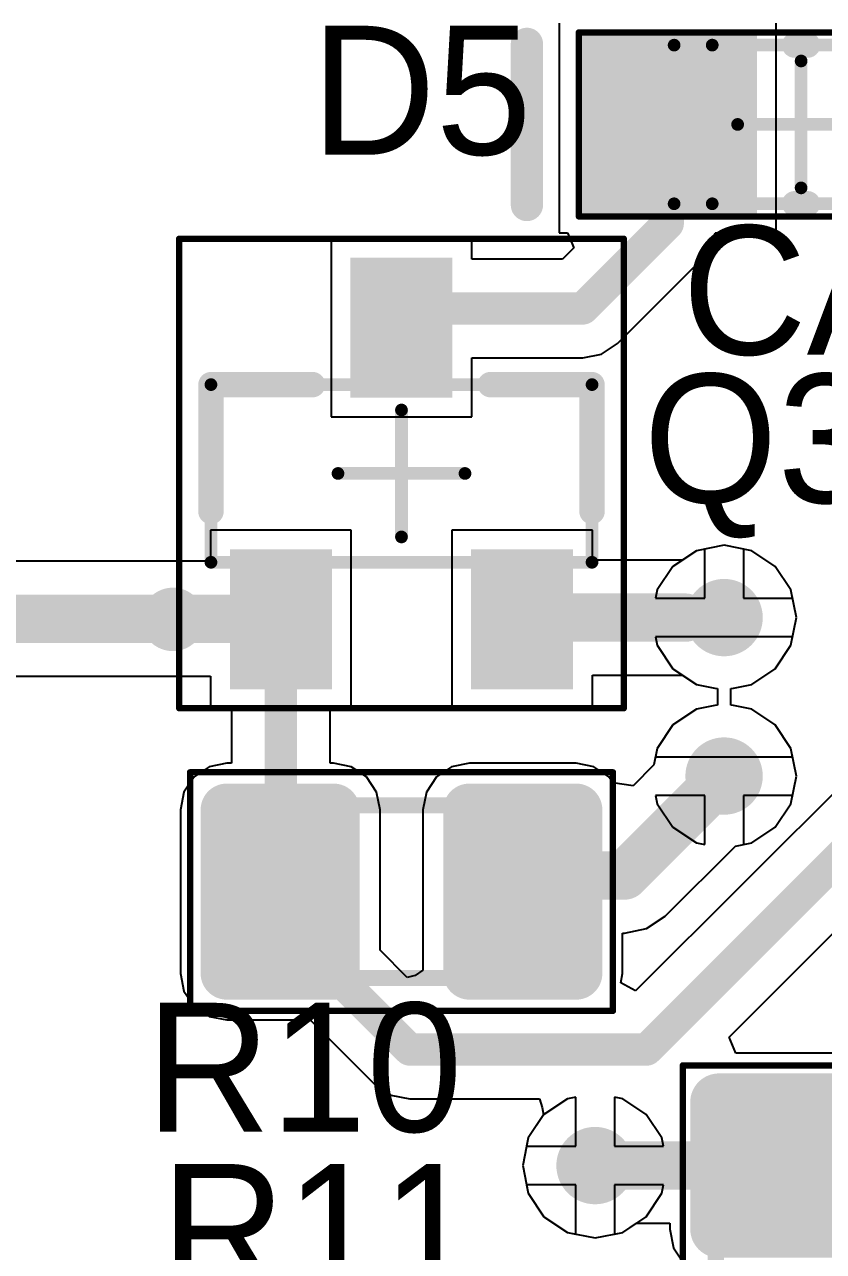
# Model space of a CAD drawing. Header units: millimetres. Extents: x 0 to 3.1, y 0 to 2.57.
# Drawn here: x 0.8342 to 1.0818, y 0.9058 to 1.2864 of the extents above; entities that cross this region are included whole.
import ezdxf

# ---------------------------------------------------------------- set-up
doc = ezdxf.new("R2010")
doc.units = ezdxf.units.MM
doc.header["$MEASUREMENT"] = 0
for name, color, linetype in [('BottomLayer', 5, 'Continuous'), ('Mechanical13', 56, 'Continuous'), ('Mechanical15', 56, 'Continuous'), ('Mechanical4', 56, 'Continuous'), ('MultiLayer', 9, 'Continuous'), ('TopLayer', 1, 'Continuous'), ('TopOverlay', 2, 'Continuous'), ('TopPaste', 8, 'Continuous'), ('TopSolder', 216, 'Continuous'), ('ViaHoleLayer', 16, 'Continuous')]:
    doc.layers.add(name, color=color, linetype=linetype)

# ---------------------------------------------------------------- blocks, each defined once
blk = doc.blocks.new('RESC2012X60N_7')
at = {"layer": 'Mechanical15', "const_width": 0.00197}
for points in [[(0.06555, 0.03701), (-0.06555, 0.03701)], [(-0.06555, 0.03701), (-0.06555, -0.03701)], [(0.06555, 0.03701), (0.06555, -0.03701)], [(0.06555, -0.03701), (-0.06555, -0.03701)]]:
    blk.add_lwpolyline(points, dxfattribs=at)
at = {"layer": 'Mechanical15', "const_width": 0.000984}
for points in [[(-0.06604, 0.03701, 1), (-0.06506, 0.03701, 1)], [(-0.06604, 0.03701, 1), (-0.06506, 0.03701, 1)], [(0.06506, 0.03701, 1), (0.06604, 0.03701, 1)], [(0.06506, 0.03701, 1), (0.06604, 0.03701, 1)], [(-0.06604, -0.03701, 1), (-0.06506, -0.03701, 1)], [(-0.06604, -0.03701, 1), (-0.06506, -0.03701, 1)], [(0.06506, -0.03701, 1), (0.06604, -0.03701, 1)], [(0.06506, -0.03701, 1), (0.06604, -0.03701, 1)]]:
    blk.add_lwpolyline(points, format="xyb", close=True, dxfattribs=at)
at = {"layer": 'Mechanical4', "const_width": 0.005}
for points in [[(0.04134, 0.02677), (-0.04134, 0.02677)], [(-0.04134, 0.02677), (-0.04134, -0.02677)], [(0.04134, 0.02677), (-0.04134, 0.02677)], [(-0.04134, 0.02677), (-0.04134, -0.02677)], [(0.04134, 0.02677), (0.04134, -0.02677)], [(0.04134, 0.02677), (0.04134, -0.02677)], [(0.04134, -0.02677), (-0.04134, -0.02677)], [(0.04134, -0.02677), (-0.04134, -0.02677)]]:
    blk.add_lwpolyline(points, dxfattribs=at)
at = {"layer": 'Mechanical4', "const_width": 0.0025}
for points in [[(-0.04259, 0.02677, 1), (-0.04009, 0.02677, 1)], [(-0.04259, 0.02677, 1), (-0.04009, 0.02677, 1)], [(-0.04259, 0.02677, 1), (-0.04009, 0.02677, 1)], [(-0.04259, 0.02677, 1), (-0.04009, 0.02677, 1)], [(0.04009, 0.02677, 1), (0.04259, 0.02677, 1)], [(0.04009, 0.02677, 1), (0.04259, 0.02677, 1)], [(0.04009, 0.02677, 1), (0.04259, 0.02677, 1)], [(0.04009, 0.02677, 1), (0.04259, 0.02677, 1)], [(-0.04259, -0.02677, 1), (-0.04009, -0.02677, 1)], [(-0.04259, -0.02677, 1), (-0.04009, -0.02677, 1)], [(-0.04259, -0.02677, 1), (-0.04009, -0.02677, 1)], [(-0.04259, -0.02677, 1), (-0.04009, -0.02677, 1)], [(0.04009, -0.02677, 1), (0.04259, -0.02677, 1)], [(0.04009, -0.02677, 1), (0.04259, -0.02677, 1)], [(0.04009, -0.02677, 1), (0.04259, -0.02677, 1)], [(0.04009, -0.02677, 1), (0.04259, -0.02677, 1)]]:
    blk.add_lwpolyline(points, format="xyb", close=True, dxfattribs=at)
at = {"layer": 'TopLayer', "const_width": 0.00413}
for points in [[(-0.0562, 0.02539, 1), (-0.05207, 0.02539, 1)], [(-0.02313, 0.02539, 1), (-0.019, 0.02539, 1)], [(0.019, 0.02539, 1), (0.02313, 0.02539, 1)], [(0.05207, 0.02539, 1), (0.0562, 0.02539, 1)], [(-0.0562, -0.02539, 1), (-0.05207, -0.02539, 1)], [(-0.02313, -0.02539, 1), (-0.019, -0.02539, 1)], [(0.019, -0.02539, 1), (0.02313, -0.02539, 1)], [(0.05207, -0.02539, 1), (0.0562, -0.02539, 1)]]:
    blk.add_lwpolyline(points, format="xyb", close=True, dxfattribs=at)
at = {"layer": 'TopLayer'}
for points in [[(-0.05413, -0.02953), (-0.02106, -0.02953), (-0.05413, 0.02953), (-0.02106, 0.02953)], [(0.02106, -0.02953), (0.05413, -0.02953), (0.02106, 0.02953), (0.05413, 0.02953)], [(-0.05827, -0.02539), (-0.01693, -0.02539), (-0.05827, 0.02539), (-0.01693, 0.02539)], [(0.01693, -0.02539), (0.05827, -0.02539), (0.01693, 0.02539), (0.05827, 0.02539)]]:
    blk.add_solid(points, dxfattribs=at)
at = {"layer": 'TopOverlay', "const_width": 0.005}
for points in [[(0.00669, 0.02677), (-0.00669, 0.02677)], [(0.00669, -0.02677), (-0.00669, -0.02677)]]:
    blk.add_lwpolyline(points, dxfattribs=at)
at = {"layer": 'TopOverlay', "const_width": 0.0025}
for points in [[(-0.00794, 0.02677, 1), (-0.00544, 0.02677, 1)], [(0.00544, 0.02677, 1), (0.00794, 0.02677, 1)], [(-0.00794, -0.02677, 1), (-0.00544, -0.02677, 1)], [(0.00544, -0.02677, 1), (0.00794, -0.02677, 1)]]:
    blk.add_lwpolyline(points, format="xyb", close=True, dxfattribs=at)
at = {"layer": 'TopPaste', "const_width": 0.00413}
for points in [[(-0.0562, 0.02539, 1), (-0.05207, 0.02539, 1)], [(-0.02313, 0.02539, 1), (-0.019, 0.02539, 1)], [(0.019, 0.02539, 1), (0.02313, 0.02539, 1)], [(0.05207, 0.02539, 1), (0.0562, 0.02539, 1)], [(-0.0562, -0.02539, 1), (-0.05207, -0.02539, 1)], [(-0.02313, -0.02539, 1), (-0.019, -0.02539, 1)], [(0.019, -0.02539, 1), (0.02313, -0.02539, 1)], [(0.05207, -0.02539, 1), (0.0562, -0.02539, 1)]]:
    blk.add_lwpolyline(points, format="xyb", close=True, dxfattribs=at)
at = {"layer": 'TopPaste'}
for points in [[(-0.05413, -0.02953), (-0.02106, -0.02953), (-0.05413, 0.02953), (-0.02106, 0.02953)], [(0.02106, -0.02953), (0.05413, -0.02953), (0.02106, 0.02953), (0.05413, 0.02953)], [(-0.05827, -0.02539), (-0.01693, -0.02539), (-0.05827, 0.02539), (-0.01693, 0.02539)], [(0.01693, -0.02539), (0.05827, -0.02539), (0.01693, 0.02539), (0.05827, 0.02539)]]:
    blk.add_solid(points, dxfattribs=at)
at = {"layer": 'TopSolder', "const_width": 0.00813}
for points in [[(-0.0582, 0.02539, 1), (-0.05007, 0.02539, 1)], [(-0.02513, 0.02539, 1), (-0.017, 0.02539, 1)], [(0.017, 0.02539, 1), (0.02513, 0.02539, 1)], [(0.05007, 0.02539, 1), (0.0582, 0.02539, 1)], [(-0.0582, -0.02539, 1), (-0.05007, -0.02539, 1)], [(-0.02513, -0.02539, 1), (-0.017, -0.02539, 1)], [(0.017, -0.02539, 1), (0.02513, -0.02539, 1)], [(0.05007, -0.02539, 1), (0.0582, -0.02539, 1)]]:
    blk.add_lwpolyline(points, format="xyb", close=True, dxfattribs=at)
at = {"layer": 'TopSolder'}
for points in [[(-0.05413, -0.03353), (-0.02106, -0.03353), (-0.05413, 0.03353), (-0.02106, 0.03353)], [(0.02106, -0.03353), (0.05413, -0.03353), (0.02106, 0.03353), (0.05413, 0.03353)], [(-0.06227, -0.02539), (-0.01293, -0.02539), (-0.06227, 0.02539), (-0.01293, 0.02539)], [(0.01293, -0.02539), (0.06227, -0.02539), (0.01293, 0.02539), (0.06227, 0.02539)]]:
    blk.add_solid(points, dxfattribs=at)
blk = doc.blocks.new('SOT23_3_30')
at = {"layer": 'Mechanical13', "const_width": 0.00394}
for points in [[(-0.02756, 0.05906), (-0.02756, -0.05906)], [(-0.02756, 0.05906), (0.02756, 0.05906)], [(0.02756, 0.05906), (0.02756, -0.05906)], [(-0.02756, -0.05906), (0.02756, -0.05906)]]:
    blk.add_lwpolyline(points, dxfattribs=at)
at = {"layer": 'Mechanical13', "const_width": 0.00197}
for points in [[(-0.02854, 0.05906, 1), (-0.02657, 0.05906, 1)], [(-0.02854, 0.05906, 1), (-0.02657, 0.05906, 1)], [(0.02657, 0.05906, 1), (0.02854, 0.05906, 1)], [(0.02657, 0.05906, 1), (0.02854, 0.05906, 1)], [(-0.02854, -0.05906, 1), (-0.02657, -0.05906, 1)], [(-0.02854, -0.05906, 1), (-0.02657, -0.05906, 1)], [(0.02657, -0.05906, 1), (0.02854, -0.05906, 1)], [(0.02657, -0.05906, 1), (0.02854, -0.05906, 1)]]:
    blk.add_lwpolyline(points, format="xyb", close=True, dxfattribs=at)
at = {"layer": 'Mechanical15'}
for points, const_width in [([(-0.07283, 0.0689), (-0.07283, -0.0689)], 0.00197), ([(-0.07283, 0.0689), (0.07283, 0.0689)], 0.00197), ([(0.07283, 0.0689), (0.07283, -0.0689)], 0.00197), ([(0, 0.01969), (0, -0.01969)], 0.00394), ([(-0.01969, 0), (0.01969, 0)], 0.00394), ([(-0.07283, -0.0689), (0.07283, -0.0689)], 0.00197)]:
    blk.add_lwpolyline(points, dxfattribs=dict(at, const_width=const_width))
for points, const_width in [([(-0.07333, 0.0689, 1), (-0.07234, 0.0689, 1)], 0.000984), ([(-0.07333, 0.0689, 1), (-0.07234, 0.0689, 1)], 0.000984), ([(0.07234, 0.0689, 1), (0.07333, 0.0689, 1)], 0.000984), ([(0.07234, 0.0689, 1), (0.07333, 0.0689, 1)], 0.000984), ([(-0.00098, 0.01969, 1), (0.00098, 0.01969, 1)], 0.00197), ([(-0.02067, 0, 1), (-0.0187, 0, 1)], 0.00197), ([(0.0187, 0, 1), (0.02067, 0, 1)], 0.00197), ([(-0.00098, -0.01969, 1), (0.00098, -0.01969, 1)], 0.00197), ([(-0.07333, -0.0689, 1), (-0.07234, -0.0689, 1)], 0.000984), ([(-0.07333, -0.0689, 1), (-0.07234, -0.0689, 1)], 0.000984), ([(0.07234, -0.0689, 1), (0.07333, -0.0689, 1)], 0.000984), ([(0.07234, -0.0689, 1), (0.07333, -0.0689, 1)], 0.000984)]:
    blk.add_lwpolyline(points, format="xyb", close=True, dxfattribs=dict(at, const_width=const_width))
at = {"layer": 'TopLayer'}
for points in [[(-0.02756, 0.02559), (-0.02756, 0.04921), (-0.06299, 0.02559), (-0.06299, 0.04921)], [(0.06299, -0.01181), (0.06299, 0.01181), (0.02756, -0.01181), (0.02756, 0.01181)], [(-0.02756, -0.04921), (-0.02756, -0.02559), (-0.06299, -0.04921), (-0.06299, -0.02559)]]:
    blk.add_solid(points, dxfattribs=at)
at = {"layer": 'TopOverlay'}
for points, const_width in [([(-0.04035, 0.07087, 1), (-0.0502, 0.07087, 1)], 0.00984), ([(-0.05266, 0.07087, 1), (-0.04774, 0.07087, 1)], 0.00492), ([(-0.04281, 0.07087, 1), (-0.03789, 0.07087, 1)], 0.00492), ([(-0.01378, 0.05906, 1), (-0.00984, 0.05906, 1)], 0.00394), ([(0.02559, 0.05906, 1), (0.02953, 0.05906, 1)], 0.00394), ([(0.02559, 0.05906, 1), (0.02953, 0.05906, 1)], 0.00394), ([(0.02559, 0.02756, 1), (0.02953, 0.02756, 1)], 0.00394), ([(0.02559, -0.02756, 1), (0.02953, -0.02756, 1)], 0.00394), ([(-0.01378, -0.05906, 1), (-0.00984, -0.05906, 1)], 0.00394), ([(0.02559, -0.05906, 1), (0.02953, -0.05906, 1)], 0.00394), ([(0.02559, -0.05906, 1), (0.02953, -0.05906, 1)], 0.00394)]:
    blk.add_lwpolyline(points, format="xyb", close=True, dxfattribs=dict(at, const_width=const_width))
at = {"layer": 'TopOverlay', "const_width": 0.00787}
for points in [[(-0.01181, 0.05906), (0.02756, 0.05906)], [(0.02756, 0.05906), (0.02756, 0.02756)], [(0.02756, -0.02756), (0.02756, -0.05906)], [(-0.01181, -0.05906), (0.02756, -0.05906)]]:
    blk.add_lwpolyline(points, dxfattribs=at)
at = {"layer": 'TopPaste'}
for points in [[(-0.02756, 0.02559), (-0.02756, 0.04921), (-0.06299, 0.02559), (-0.06299, 0.04921)], [(0.06299, -0.01181), (0.06299, 0.01181), (0.02756, -0.01181), (0.02756, 0.01181)], [(-0.02756, -0.04921), (-0.02756, -0.02559), (-0.06299, -0.04921), (-0.06299, -0.02559)]]:
    blk.add_solid(points, dxfattribs=at)
at = {"layer": 'TopSolder'}
for points in [[(-0.02356, 0.02159), (-0.02356, 0.05321), (-0.06699, 0.02159), (-0.06699, 0.05321)], [(0.06699, -0.01581), (0.06699, 0.01581), (0.02356, -0.01581), (0.02356, 0.01581)], [(-0.02356, -0.05321), (-0.02356, -0.02159), (-0.06699, -0.05321), (-0.06699, -0.02159)]]:
    blk.add_solid(points, dxfattribs=at)
blk = doc.blocks.new('LED_0805_LINE_39')
at = {"layer": 'Mechanical13', "const_width": 0.00394}
for points in [[(0.03937, 0.02461), (-0.03937, 0.02461)], [(-0.03937, 0.02461), (-0.03937, -0.0246)], [(-0.02756, 0.02461), (-0.02756, -0.02461)], [(0.02756, 0.02461), (0.02756, -0.02461)], [(0.03937, 0.02461), (0.03937, -0.0246)], [(0.03937, -0.0246), (-0.03937, -0.0246)]]:
    blk.add_lwpolyline(points, dxfattribs=at)
at = {"layer": 'Mechanical13', "const_width": 0.00197}
for points in [[(-0.04035, 0.02461, 1), (-0.03839, 0.02461, 1)], [(-0.04035, 0.02461, 1), (-0.03839, 0.02461, 1)], [(-0.02854, 0.02461, 1), (-0.02657, 0.02461, 1)], [(0.02657, 0.02461, 1), (0.02854, 0.02461, 1)], [(0.03839, 0.02461, 1), (0.04035, 0.02461, 1)], [(0.03839, 0.02461, 1), (0.04035, 0.02461, 1)], [(-0.04035, -0.0246, 1), (-0.03839, -0.0246, 1)], [(-0.04035, -0.0246, 1), (-0.03839, -0.0246, 1)], [(-0.02854, -0.02461, 1), (-0.02657, -0.02461, 1)], [(0.02657, -0.02461, 1), (0.02854, -0.02461, 1)], [(0.03839, -0.0246, 1), (0.04035, -0.0246, 1)], [(0.03839, -0.0246, 1), (0.04035, -0.0246, 1)]]:
    blk.add_lwpolyline(points, format="xyb", close=True, dxfattribs=at)
at = {"layer": 'Mechanical15'}
for points, const_width in [([(0.0689, 0.02854), (-0.0689, 0.02854)], 0.00197), ([(-0.0689, 0.02854), (-0.0689, -0.02854)], 0.00197), ([(0.0689, 0.02854), (0.0689, -0.02854)], 0.00197), ([(0, 0.01969), (0, -0.01969)], 0.00394), ([(0.01969, 0), (-0.01969, 0)], 0.00394), ([(0.0689, -0.02854), (-0.0689, -0.02854)], 0.00197)]:
    blk.add_lwpolyline(points, dxfattribs=dict(at, const_width=const_width))
for points, const_width in [([(-0.06939, 0.02854, 1), (-0.06841, 0.02854, 1)], 0.000984), ([(-0.06939, 0.02854, 1), (-0.06841, 0.02854, 1)], 0.000984), ([(0.06841, 0.02854, 1), (0.06939, 0.02854, 1)], 0.000984), ([(0.06841, 0.02854, 1), (0.06939, 0.02854, 1)], 0.000984), ([(-0.00098, 0.01969, 1), (0.00098, 0.01969, 1)], 0.00197), ([(-0.02067, 0, 1), (-0.0187, 0, 1)], 0.00197), ([(0.0187, 0, 1), (0.02067, 0, 1)], 0.00197), ([(-0.00098, -0.01969, 1), (0.00098, -0.01969, 1)], 0.00197), ([(-0.06939, -0.02854, 1), (-0.06841, -0.02854, 1)], 0.000984), ([(-0.06939, -0.02854, 1), (-0.06841, -0.02854, 1)], 0.000984), ([(0.06841, -0.02854, 1), (0.06939, -0.02854, 1)], 0.000984), ([(0.06841, -0.02854, 1), (0.06939, -0.02854, 1)], 0.000984)]:
    blk.add_lwpolyline(points, format="xyb", close=True, dxfattribs=dict(at, const_width=const_width))
at = {"layer": 'TopLayer'}
for points in [[(-0.06496, -0.02362), (-0.01772, -0.02362), (-0.06496, 0.02362), (-0.01772, 0.02362)], [(0.06496, 0.02362), (0.01772, 0.02362), (0.06496, -0.02362), (0.01772, -0.02362)]]:
    blk.add_solid(points, dxfattribs=at)
at = {"layer": 'TopOverlay'}
for points, const_width in [([(0.00201, 0.02461), (-0.00201, 0.02461)], 0.00787), ([(0.085, 0.025), (0.085, -0.025)], 0.01), ([(0.00201, -0.02461), (-0.00201, -0.02461)], 0.00787)]:
    blk.add_lwpolyline(points, dxfattribs=dict(at, const_width=const_width))
for points, const_width in [([(-0.00398, 0.02461, 1), (-0.00004, 0.02461, 1)], 0.00394), ([(0.00004, 0.02461, 1), (0.00398, 0.02461, 1)], 0.00394), ([(0.0825, 0.025, 1), (0.0875, 0.025, 1)], 0.005), ([(-0.00398, -0.02461, 1), (-0.00004, -0.02461, 1)], 0.00394), ([(0.00004, -0.02461, 1), (0.00398, -0.02461, 1)], 0.00394), ([(0.0825, -0.025, 1), (0.0875, -0.025, 1)], 0.005)]:
    blk.add_lwpolyline(points, format="xyb", close=True, dxfattribs=dict(at, const_width=const_width))
at = {"layer": 'TopPaste'}
for points in [[(-0.06496, -0.02362), (-0.01772, -0.02362), (-0.06496, 0.02362), (-0.01772, 0.02362)], [(0.06496, 0.02362), (0.01772, 0.02362), (0.06496, -0.02362), (0.01772, -0.02362)]]:
    blk.add_solid(points, dxfattribs=at)
at = {"layer": 'TopSolder'}
for points in [[(-0.06896, -0.02762), (-0.01372, -0.02762), (-0.06896, 0.02762), (-0.01372, 0.02762)], [(0.06896, 0.02762), (0.01372, 0.02762), (0.06896, -0.02762), (0.01372, -0.02762)]]:
    blk.add_solid(points, dxfattribs=at)
blk = doc.blocks.new('CAPC2012X140N_46')
at = {"layer": 'Mechanical15', "const_width": 0.00197}
for points in [[(0.06634, 0.0378), (-0.06634, 0.0378)], [(-0.06634, -0.0378), (-0.06634, 0.0378)], [(0.06634, -0.0378), (0.06634, 0.0378)], [(0.06634, -0.0378), (-0.06634, -0.0378)]]:
    blk.add_lwpolyline(points, dxfattribs=at)
at = {"layer": 'Mechanical15', "const_width": 0.000984}
for points in [[(-0.06683, 0.0378, 1), (-0.06585, 0.0378, 1)], [(-0.06683, 0.0378, 1), (-0.06585, 0.0378, 1)], [(0.06585, 0.0378, 1), (0.06683, 0.0378, 1)], [(0.06585, 0.0378, 1), (0.06683, 0.0378, 1)], [(-0.06683, -0.0378, 1), (-0.06585, -0.0378, 1)], [(-0.06683, -0.0378, 1), (-0.06585, -0.0378, 1)], [(0.06585, -0.0378, 1), (0.06683, -0.0378, 1)], [(0.06585, -0.0378, 1), (0.06683, -0.0378, 1)]]:
    blk.add_lwpolyline(points, format="xyb", close=True, dxfattribs=at)
at = {"layer": 'Mechanical4', "const_width": 0.005}
for points in [[(0.04213, 0.02756), (-0.04213, 0.02756)], [(-0.04213, -0.02756), (-0.04213, 0.02756)], [(0.04213, 0.02756), (-0.04213, 0.02756)], [(-0.04213, -0.02756), (-0.04213, 0.02756)], [(0.04213, -0.02756), (0.04213, 0.02756)], [(0.04213, -0.02756), (0.04213, 0.02756)], [(0.04213, -0.02756), (-0.04213, -0.02756)], [(0.04213, -0.02756), (-0.04213, -0.02756)]]:
    blk.add_lwpolyline(points, dxfattribs=at)
at = {"layer": 'Mechanical4', "const_width": 0.0025}
for points in [[(-0.04338, 0.02756, 1), (-0.04088, 0.02756, 1)], [(-0.04338, 0.02756, 1), (-0.04088, 0.02756, 1)], [(-0.04338, 0.02756, 1), (-0.04088, 0.02756, 1)], [(-0.04338, 0.02756, 1), (-0.04088, 0.02756, 1)], [(0.04088, 0.02756, 1), (0.04338, 0.02756, 1)], [(0.04088, 0.02756, 1), (0.04338, 0.02756, 1)], [(0.04088, 0.02756, 1), (0.04338, 0.02756, 1)], [(0.04088, 0.02756, 1), (0.04338, 0.02756, 1)], [(-0.04338, -0.02756, 1), (-0.04088, -0.02756, 1)], [(-0.04338, -0.02756, 1), (-0.04088, -0.02756, 1)], [(-0.04338, -0.02756, 1), (-0.04088, -0.02756, 1)], [(-0.04338, -0.02756, 1), (-0.04088, -0.02756, 1)], [(0.04088, -0.02756, 1), (0.04338, -0.02756, 1)], [(0.04088, -0.02756, 1), (0.04338, -0.02756, 1)], [(0.04088, -0.02756, 1), (0.04338, -0.02756, 1)], [(0.04088, -0.02756, 1), (0.04338, -0.02756, 1)]]:
    blk.add_lwpolyline(points, format="xyb", close=True, dxfattribs=at)
at = {"layer": 'TopLayer', "const_width": 0.00492}
for points in [[(-0.05738, 0.02657, 1), (-0.05246, 0.02657, 1)], [(-0.01801, 0.02657, 1), (-0.01309, 0.02657, 1)], [(0.01309, 0.02657, 1), (0.01801, 0.02657, 1)], [(0.05246, 0.02657, 1), (0.05738, 0.02657, 1)], [(-0.05738, -0.02657, 1), (-0.05246, -0.02657, 1)], [(-0.01801, -0.02657, 1), (-0.01309, -0.02657, 1)], [(0.01309, -0.02657, 1), (0.01801, -0.02657, 1)], [(0.05246, -0.02657, 1), (0.05738, -0.02657, 1)]]:
    blk.add_lwpolyline(points, format="xyb", close=True, dxfattribs=at)
at = {"layer": 'TopLayer'}
for points in [[(-0.05492, -0.0315), (-0.01555, -0.0315), (-0.05492, 0.0315), (-0.01555, 0.0315)], [(0.01555, -0.0315), (0.05492, -0.0315), (0.01555, 0.0315), (0.05492, 0.0315)], [(-0.05984, -0.02657), (-0.01063, -0.02657), (-0.05984, 0.02657), (-0.01063, 0.02657)], [(0.01063, -0.02657), (0.05984, -0.02657), (0.01063, 0.02657), (0.05984, 0.02657)]]:
    blk.add_solid(points, dxfattribs=at)
at = {"layer": 'TopPaste', "const_width": 0.00492}
for points in [[(-0.05738, 0.02657, 1), (-0.05246, 0.02657, 1)], [(-0.01801, 0.02657, 1), (-0.01309, 0.02657, 1)], [(0.01309, 0.02657, 1), (0.01801, 0.02657, 1)], [(0.05246, 0.02657, 1), (0.05738, 0.02657, 1)], [(-0.05738, -0.02657, 1), (-0.05246, -0.02657, 1)], [(-0.01801, -0.02657, 1), (-0.01309, -0.02657, 1)], [(0.01309, -0.02657, 1), (0.01801, -0.02657, 1)], [(0.05246, -0.02657, 1), (0.05738, -0.02657, 1)]]:
    blk.add_lwpolyline(points, format="xyb", close=True, dxfattribs=at)
at = {"layer": 'TopPaste'}
for points in [[(-0.05492, -0.0315), (-0.01555, -0.0315), (-0.05492, 0.0315), (-0.01555, 0.0315)], [(0.01555, -0.0315), (0.05492, -0.0315), (0.01555, 0.0315), (0.05492, 0.0315)], [(-0.05984, -0.02657), (-0.01063, -0.02657), (-0.05984, 0.02657), (-0.01063, 0.02657)], [(0.01063, -0.02657), (0.05984, -0.02657), (0.01063, 0.02657), (0.05984, 0.02657)]]:
    blk.add_solid(points, dxfattribs=at)
at = {"layer": 'TopSolder', "const_width": 0.00892}
for points in [[(-0.05938, 0.02657, 1), (-0.05046, 0.02657, 1)], [(-0.02001, 0.02657, 1), (-0.01109, 0.02657, 1)], [(0.01109, 0.02657, 1), (0.02001, 0.02657, 1)], [(0.05046, 0.02657, 1), (0.05938, 0.02657, 1)], [(-0.05938, -0.02657, 1), (-0.05046, -0.02657, 1)], [(-0.02001, -0.02657, 1), (-0.01109, -0.02657, 1)], [(0.01109, -0.02657, 1), (0.02001, -0.02657, 1)], [(0.05046, -0.02657, 1), (0.05938, -0.02657, 1)]]:
    blk.add_lwpolyline(points, format="xyb", close=True, dxfattribs=at)
at = {"layer": 'TopSolder'}
for points in [[(-0.05492, -0.0355), (-0.01555, -0.0355), (-0.05492, 0.0355), (-0.01555, 0.0355)], [(0.01555, -0.0355), (0.05492, -0.0355), (0.01555, 0.0355), (0.05492, 0.0355)], [(-0.06384, -0.02657), (-0.00663, -0.02657), (-0.06384, 0.02657), (-0.00663, 0.02657)], [(0.00663, -0.02657), (0.06384, -0.02657), (0.00663, 0.02657), (0.06384, 0.02657)]]:
    blk.add_solid(points, dxfattribs=at)

msp = doc.modelspace()

# ---------------------------------------------------------------- linework, layer by layer
at = {"layer": 'BottomLayer'}
for p, q in [((1.04242, 1.12311), (1.03514, 1.11825)), ((1.045, 1.12362), (1.04242, 1.12311)), ((1.045, 1.10839), (1.045, 1.12362)), ((1.05958, 1.12311), (1.057, 1.12362)), ((1.057, 1.12362), (1.057, 1.10839)), ((1.06686, 1.11825), (1.05958, 1.12311)), ((1.03514, 1.11825), (1.03028, 1.11097)), ((1.07172, 1.11097), (1.06686, 1.11825)), ((1.03028, 1.11097), (1.02976, 1.10839)), ((1.02976, 1.10839), (1.045, 1.10839)), ((1.057, 1.10839), (1.07224, 1.10839)), ((1.07224, 1.10839), (1.07172, 1.11097)), ((1.07224, 1.09639), (1.02976, 1.09639)), ((1.02976, 1.09639), (1.03028, 1.0938)), ((1.07172, 1.0938), (1.07224, 1.09639)), ((1.03028, 1.0938), (1.03514, 1.08652)), ((1.06686, 1.08652), (1.07172, 1.0938)), ((1.03514, 1.08652), (1.04242, 1.08166)), ((1.05958, 1.08166), (1.06686, 1.08652)), ((1.04242, 1.08166), (1.04812, 1.08053)), ((1.05388, 1.08053), (1.05958, 1.08166)), ((1.04812, 1.08053), (1.04894, 1.08036)), ((1.04894, 1.08036), (1.04894, 1.07527)), ((1.05306, 1.08036), (1.05388, 1.08053)), ((1.05306, 1.07527), (1.05306, 1.08036)), ((1.04242, 1.07397), (1.03514, 1.0691)), ((1.04812, 1.0751), (1.04242, 1.07397)), ((1.04894, 1.07527), (1.04812, 1.0751)), ((1.05388, 1.0751), (1.05306, 1.07527)), ((1.05958, 1.07397), (1.05388, 1.0751)), ((1.06686, 1.0691), (1.05958, 1.07397)), ((1.03514, 1.0691), (1.03028, 1.06183)), ((1.07172, 1.06183), (1.06686, 1.0691)), ((1.03028, 1.06183), (1.02976, 1.05924)), ((1.02976, 1.05924), (1.07224, 1.05924)), ((1.07224, 1.05924), (1.07172, 1.06183)), ((1.045, 1.04724), (1.02976, 1.04724)), ((1.02976, 1.04724), (1.03028, 1.04466)), ((1.045, 1.03201), (1.045, 1.04724)), ((1.07224, 1.04724), (1.057, 1.04724)), ((1.057, 1.04724), (1.057, 1.03201)), ((1.07172, 1.04466), (1.07224, 1.04724)), ((1.03028, 1.04466), (1.03514, 1.03738)), ((1.06686, 1.03738), (1.07172, 1.04466)), ((1.03514, 1.03738), (1.04242, 1.03252)), ((1.05958, 1.03252), (1.06686, 1.03738)), ((1.04242, 1.03252), (1.045, 1.03201)), ((1.057, 1.03201), (1.05958, 1.03252)), ((1.00242, 0.95311), (0.99514, 0.94825)), ((1.005, 0.95362), (1.00242, 0.95311)), ((1.005, 0.93839), (1.005, 0.95362)), ((1.01958, 0.95311), (1.017, 0.95362)), ((1.017, 0.95362), (1.017, 0.93839)), ((1.02686, 0.94825), (1.01958, 0.95311)), ((0.99514, 0.94825), (0.99028, 0.94097)), ((1.03172, 0.94097), (1.02686, 0.94825)), ((0.99028, 0.94097), (0.98976, 0.93839)), ((1.03224, 0.93839), (1.03172, 0.94097)), ((0.98976, 0.93839), (1.005, 0.93839)), ((1.017, 0.93839), (1.03224, 0.93839)), ((1.005, 0.92639), (0.98976, 0.92639)), ((0.98976, 0.92639), (0.99028, 0.9238)), ((1.005, 0.91115), (1.005, 0.92639)), ((1.03224, 0.92639), (1.017, 0.92639)), ((1.017, 0.92639), (1.017, 0.91115)), ((1.03172, 0.9238), (1.03224, 0.92639)), ((0.99028, 0.9238), (0.99514, 0.91652)), ((1.02686, 0.91652), (1.03172, 0.9238)), ((0.99514, 0.91652), (1.00242, 0.91166)), ((1.01958, 0.91166), (1.02686, 0.91652)), ((1.00242, 0.91166), (1.005, 0.91115)), ((1.017, 0.91115), (1.01958, 0.91166))]:
    msp.add_line(p, q, dxfattribs=at)
at = {"layer": 'BottomLayer', "const_width": 0.012}
for points in [[(1.045, 1.10239, 1), (1.057, 1.10239, 1)], [(1.045, 1.05324, 1), (1.057, 1.05324, 1)], [(1.005, 0.93239, 1), (1.017, 0.93239, 1)]]:
    msp.add_lwpolyline(points, format="xyb", close=True, dxfattribs=at)
at = {"layer": 'MultiLayer', "const_width": 0.012}
for points in [[(1.045, 1.10239, 1), (1.057, 1.10239, 1)], [(1.045, 1.05324, 1), (1.057, 1.05324, 1)], [(1.005, 0.93239, 1), (1.017, 0.93239, 1)]]:
    msp.add_lwpolyline(points, format="xyb", close=True, dxfattribs=at)
at = {"layer": 'TopLayer'}
for p, q in [((0.99992, 1.28676), (0.99992, 1.22176)), ((1.06717, 1.22176), (1.06717, 1.28676)), ((0.97281, 1.2201), (0.92919, 1.2201)), ((0.92919, 1.2201), (0.92919, 1.16467)), ((0.97281, 1.21359), (0.97281, 1.2201)), ((0.99992, 1.22176), (1.00251, 1.22176)), ((1.00251, 1.22176), (1.00442, 1.21714)), ((1.04436, 1.21382), (1.04767, 1.21878)), ((1.04767, 1.21878), (1.04827, 1.22176)), ((1.04827, 1.22176), (1.06717, 1.22176)), ((1.00442, 1.21714), (1.00086, 1.21359)), ((1.00086, 1.21359), (0.97281, 1.21359)), ((1.01801, 1.18748), (1.04436, 1.21382)), ((1.0072, 1.183), (1.01305, 1.18416)), ((1.01305, 1.18416), (1.01801, 1.18748)), ((0.97281, 1.16467), (0.97281, 1.183)), ((0.97281, 1.183), (1.0072, 1.183)), ((0.92919, 1.16467), (0.97281, 1.16467)), ((0.93541, 1.12955), (0.89179, 1.12955)), ((0.89179, 1.12955), (0.89179, 1.11987)), ((0.93541, 1.07412), (0.93541, 1.12955)), ((1.01021, 1.12955), (0.96659, 1.12955)), ((0.96659, 1.12955), (0.96659, 1.07412)), ((1.01021, 1.12023), (1.01021, 1.12955)), ((1.04242, 1.12311), (1.0381, 1.12023)), ((1.051, 1.12482), (1.04242, 1.12311)), ((1.05958, 1.12311), (1.051, 1.12482)), ((1.06686, 1.11825), (1.05958, 1.12311)), ((0.89179, 1.11987), (0.60322, 1.11987)), ((1.0381, 1.12023), (1.01021, 1.12023)), ((1.07172, 1.11097), (1.06686, 1.11825)), ((1.07343, 1.10239), (1.07172, 1.11097)), ((1.07172, 1.0938), (1.07343, 1.10239)), ((1.06686, 1.08652), (1.07172, 1.0938)), ((1.05958, 1.08166), (1.06686, 1.08652)), ((0.60322, 1.08419), (0.89179, 1.08419)), ((0.89179, 1.08419), (0.89179, 1.07412)), ((1.01021, 1.07412), (1.01021, 1.08454)), ((1.01021, 1.08454), (1.0381, 1.08454)), ((1.0381, 1.08454), (1.04242, 1.08166)), ((1.04242, 1.08166), (1.04812, 1.08053)), ((1.05388, 1.08053), (1.05958, 1.08166)), ((1.11567, 1.07868), (1.02357, 0.98658)), ((1.04812, 1.08053), (1.04894, 1.08036)), ((1.04894, 1.08036), (1.04894, 1.07527)), ((1.05306, 1.08036), (1.05388, 1.08053)), ((1.05306, 1.07527), (1.05306, 1.08036)), ((0.89179, 1.07412), (0.8983, 1.07412)), ((0.8983, 1.07412), (0.8983, 1.05719)), ((0.92889, 1.05719), (0.92889, 1.07412)), ((0.92889, 1.07412), (0.93541, 1.07412)), ((0.96659, 1.07412), (1.01021, 1.07412)), ((1.04242, 1.07397), (1.03514, 1.0691)), ((1.04812, 1.0751), (1.04242, 1.07397)), ((1.04894, 1.07527), (1.04812, 1.0751)), ((1.05388, 1.0751), (1.05306, 1.07527)), ((1.05958, 1.07397), (1.05388, 1.0751)), ((1.06686, 1.0691), (1.05958, 1.07397)), ((1.03514, 1.0691), (1.03028, 1.06183)), ((1.07172, 1.06183), (1.06686, 1.0691)), ((1.03028, 1.06183), (1.02926, 1.05674)), ((1.07343, 1.05324), (1.07172, 1.06183)), ((0.89135, 1.05609), (0.88668, 1.05297)), ((0.89687, 1.05719), (0.89135, 1.05609)), ((0.8983, 1.05719), (0.89687, 1.05719)), ((0.92994, 1.05719), (0.92889, 1.05719)), ((0.93545, 1.05609), (0.92994, 1.05719)), ((0.94013, 1.05297), (0.93545, 1.05609)), ((0.96655, 1.05609), (0.96187, 1.05297)), ((0.97206, 1.05719), (0.96655, 1.05609)), ((1.00513, 1.05719), (0.97206, 1.05719)), ((1.01065, 1.05609), (1.00513, 1.05719)), ((1.01532, 1.05297), (1.01065, 1.05609)), ((1.02926, 1.05674), (1.02277, 1.05025)), ((0.88668, 1.05297), (0.88355, 1.04829)), ((0.94325, 1.04829), (0.94013, 1.05297)), ((0.96187, 1.05297), (0.95875, 1.04829)), ((1.01656, 1.05111), (1.01532, 1.05297)), ((1.02277, 1.05025), (1.01656, 1.05111)), ((1.07172, 1.04466), (1.07343, 1.05324)), ((0.88355, 1.04829), (0.88246, 1.04278)), ((0.94435, 1.04278), (0.94325, 1.04829)), ((0.95875, 1.04829), (0.95765, 1.04278)), ((1.05253, 0.97228), (1.12686, 1.04662)), ((1.06686, 1.03738), (1.07172, 1.04466)), ((0.88246, 1.04278), (0.88246, 0.99199)), ((0.94435, 0.99921), (0.94435, 1.04278)), ((0.95765, 1.04278), (0.95765, 0.99298)), ((1.05958, 1.03252), (1.06686, 1.03738)), ((1.03276, 1.00977), (1.0545, 1.03151)), ((1.0545, 1.03151), (1.05958, 1.03252)), ((1.02697, 1.0059), (1.03276, 1.00977)), ((1.02014, 1.00454), (1.02697, 1.0059)), ((1.01954, 0.99199), (1.01954, 1.00454)), ((1.01954, 1.00454), (1.02014, 1.00454)), ((0.9528, 0.99076), (0.94435, 0.99921)), ((0.88246, 0.99199), (0.88355, 0.98648)), ((0.95529, 0.99139), (0.9528, 0.99076)), ((0.95765, 0.99298), (0.95529, 0.99139)), ((1.01896, 0.98904), (1.01954, 0.99199)), ((0.88355, 0.98648), (0.88668, 0.9818)), ((1.02357, 0.98658), (1.01896, 0.98904)), ((0.88668, 0.9818), (0.89135, 0.97868)), ((0.89135, 0.97868), (0.89687, 0.97758)), ((0.89687, 0.97758), (0.92272, 0.97758)), ((0.92272, 0.97758), (0.94273, 0.95757)), ((1.0546, 0.96728), (1.05253, 0.97228)), ((1.10257, 0.96728), (1.0546, 0.96728)), ((0.94273, 0.95757), (0.94769, 0.95426)), ((0.94769, 0.95426), (0.95354, 0.95309)), ((0.95354, 0.95309), (0.99378, 0.95309)), ((0.99378, 0.95309), (0.99459, 0.95042)), ((0.99504, 0.94809), (0.99028, 0.94097)), ((0.99459, 0.95042), (0.99504, 0.94809)), ((0.99028, 0.94097), (0.98857, 0.93239)), ((0.98857, 0.93239), (0.99028, 0.9238)), ((0.99028, 0.9238), (0.99514, 0.91652)), ((0.99514, 0.91652), (1.00242, 0.91166)), ((1.01958, 0.91166), (1.0239, 0.91454)), ((1.0239, 0.91454), (1.03421, 0.91454)), ((1.03421, 0.91454), (1.03421, 0.9127)), ((1.00242, 0.91166), (1.011, 0.90995)), ((1.011, 0.90995), (1.01958, 0.91166)), ((1.03421, 0.9127), (1.03537, 0.90688)), ((1.03537, 0.90688), (1.03867, 0.90194))]:
    msp.add_line(p, q, dxfattribs=at)
for points, const_width in [([(1.03354, 1.22464), (1.03354, 1.25539)], 0.01), ([(1.0072, 1.19829), (1.03354, 1.22464)], 0.01), ([(0.951, 1.19829), (1.0072, 1.19829)], 0.01), ([(0.951, 1.19239), (0.951, 1.19829)], 0.01), ([(0.496, 1.10203), (0.9134, 1.10203)], 0.015), ([(0.9884, 1.10183), (0.99266, 1.10609)], 0.01), ([(0.99266, 1.10609), (0.99637, 1.10239)], 0.01), ([(0.99637, 1.10239), (1.039, 1.10239)], 0.015), ([(0.9134, 1.10203), (0.9136, 1.10183)], 0.01), ([(0.9136, 1.01758), (0.9136, 1.10183)], 0.01), ([(1.027, 0.96839), (1.135, 1.07639)], 0.01), ([(1.02014, 1.02239), (1.051, 1.05324)], 0.015), ([(0.9936, 1.02239), (1.02014, 1.02239)], 0.015), ([(0.9886, 1.01739), (0.9936, 1.02239)], 0.01), ([(0.9134, 1.01739), (0.9136, 1.01758)], 0.01), ([(0.9134, 1.00853), (0.9134, 1.01739)], 0.01), ([(0.9134, 1.00853), (0.95354, 0.96839)], 0.01), ([(0.95354, 0.96839), (1.027, 0.96839)], 0.01), ([(1.011, 0.93239), (1.066, 0.93239)], 0.015), ([(1.066, 0.93239), (1.071, 0.92739)], 0.01), ([(1.071, 0.92739), (1.076, 0.93239)], 0.01), ([(1.076, 0.93239), (1.17651, 0.93239)], 0.01)]:
    msp.add_lwpolyline(points, dxfattribs=dict(at, const_width=const_width))
for points, const_width in [([(1.03104, 1.25539, 1), (1.03604, 1.25539, 1)], 0.005), ([(1.03104, 1.22464, 1), (1.03604, 1.22464, 1)], 0.005), ([(1.03104, 1.22464, 1), (1.03604, 1.22464, 1)], 0.005), ([(0.9485, 1.19829, 1), (0.9535, 1.19829, 1)], 0.005), ([(0.9485, 1.19829, 1), (0.9535, 1.19829, 1)], 0.005), ([(1.0047, 1.19829, 1), (1.0097, 1.19829, 1)], 0.005), ([(1.0047, 1.19829, 1), (1.0097, 1.19829, 1)], 0.005), ([(0.9485, 1.19239, 1), (0.9535, 1.19239, 1)], 0.005), ([(1.045, 1.10239, 1), (1.057, 1.10239, 1)], 0.012), ([(0.90965, 1.10203, 1), (0.91715, 1.10203, 1)], 0.0075), ([(0.99016, 1.10609, 1), (0.99516, 1.10609, 1)], 0.005), ([(0.99016, 1.10609, 1), (0.99516, 1.10609, 1)], 0.005), ([(0.99262, 1.10239, 1), (1.00012, 1.10239, 1)], 0.0075), ([(1.03525, 1.10239, 1), (1.04275, 1.10239, 1)], 0.0075), ([(0.9109, 1.10203, 1), (0.9159, 1.10203, 1)], 0.005), ([(0.9111, 1.10183, 1), (0.9161, 1.10183, 1)], 0.005), ([(0.9111, 1.10183, 1), (0.9161, 1.10183, 1)], 0.005), ([(0.9859, 1.10183, 1), (0.9909, 1.10183, 1)], 0.005), ([(0.99387, 1.10239, 1), (0.99887, 1.10239, 1)], 0.005), ([(1.045, 1.05324, 1), (1.057, 1.05324, 1)], 0.012), ([(1.04725, 1.05324, 1), (1.05475, 1.05324, 1)], 0.0075), ([(0.98985, 1.02239, 1), (0.99735, 1.02239, 1)], 0.0075), ([(1.01639, 1.02239, 1), (1.02389, 1.02239, 1)], 0.0075), ([(1.01639, 1.02239, 1), (1.02389, 1.02239, 1)], 0.0075), ([(0.9911, 1.02239, 1), (0.9961, 1.02239, 1)], 0.005), ([(0.9109, 1.01739, 1), (0.9159, 1.01739, 1)], 0.005), ([(0.9109, 1.01739, 1), (0.9159, 1.01739, 1)], 0.005), ([(0.9111, 1.01758, 1), (0.9161, 1.01758, 1)], 0.005), ([(0.9111, 1.01758, 1), (0.9161, 1.01758, 1)], 0.005), ([(0.9861, 1.01739, 1), (0.9911, 1.01739, 1)], 0.005), ([(0.9109, 1.00853, 1), (0.9159, 1.00853, 1)], 0.005), ([(0.9109, 1.00853, 1), (0.9159, 1.00853, 1)], 0.005), ([(0.95104, 0.96839, 1), (0.95604, 0.96839, 1)], 0.005), ([(0.95104, 0.96839, 1), (0.95604, 0.96839, 1)], 0.005), ([(1.0245, 0.96839, 1), (1.0295, 0.96839, 1)], 0.005), ([(1.0245, 0.96839, 1), (1.0295, 0.96839, 1)], 0.005), ([(1.005, 0.93239, 1), (1.017, 0.93239, 1)], 0.012), ([(1.00725, 0.93239, 1), (1.01475, 0.93239, 1)], 0.0075), ([(1.06225, 0.93239, 1), (1.06975, 0.93239, 1)], 0.0075), ([(1.0635, 0.93239, 1), (1.0685, 0.93239, 1)], 0.005), ([(1.0735, 0.93239, 1), (1.0785, 0.93239, 1)], 0.005), ([(1.0735, 0.93239, 1), (1.0785, 0.93239, 1)], 0.005), ([(1.0685, 0.92739, 1), (1.0735, 0.92739, 1)], 0.005), ([(1.0685, 0.92739, 1), (1.0735, 0.92739, 1)], 0.005)]:
    msp.add_lwpolyline(points, format="xyb", close=True, dxfattribs=dict(at, const_width=const_width))
at = {"layer": 'ViaHoleLayer', "const_width": 0.006}
for points in [[(1.048, 1.10239, 1), (1.054, 1.10239, 1)], [(1.048, 1.05324, 1), (1.054, 1.05324, 1)], [(1.008, 0.93239, 1), (1.014, 0.93239, 1)]]:
    msp.add_lwpolyline(points, format="xyb", close=True, dxfattribs=at)

# ---------------------------------------------------------------- block references
for name, p, rotation in [('LED_0805_LINE_39', (1.07488, 1.25539), 180), ('SOT23_3_30', (0.951, 1.14711), 90), ('RESC2012X60N_7', (0.951, 1.01739), 180), ('CAPC2012X140N_46', (1.076, 0.89715), 270)]:
    msp.add_blockref(name, p, dxfattribs=dict(rotation=rotation))

# ---------------------------------------------------------------- texts
at = {"layer": 'TopOverlay'}
for s, p in [('D5', (0.923, 1.246)), ('CAN2_TX', (1.038, 1.184)), ('Q3', (1.026, 1.138)), ('R10', (0.87179, 0.94289)), ('R11', (0.87645, 0.89287))]:
    msp.add_text(s, height=0.04, dxfattribs=at).set_placement(p)

doc.saveas('drawing.dxf')
